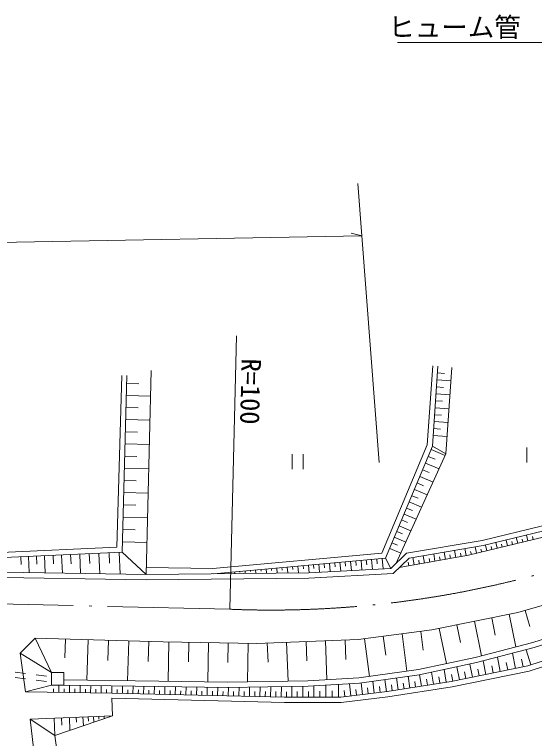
# Model space of a CAD drawing. Units: millimetres, scale not verified. Extents: x -145728 to 680000, y 20000 to 380000.
# Drawn here: x 409562 to 458684, y 259276 to 327712 of the extents above; entities that cross this region are included whole.
import ezdxf
from ezdxf.enums import TextEntityAlignment as Align

# ---------------------------------------------------------------- set-up
doc = ezdxf.new("R2010")
doc.units = ezdxf.units.MM
doc.header["$LTSCALE"] = 1000
doc.linetypes.add('LONG_DASHED_DOTTED', pattern=[15.25, 12, -1.5, 0.25, -1.5])
for name, color, linetype, lineweight in [('M-BGD', 7, 'Continuous', 13), ('M-BMK', 7, 'LONG_DASHED_DOTTED', 13), ('M-STR-HTXT', 7, 'Continuous', 13)]:
    doc.layers.add(name, color=color, linetype=linetype, lineweight=lineweight)
doc.styles.add('ＭＳ ゴシック', font='')
doc.styles.get('ＭＳ ゴシック').set_extended_font_data('MS Gothic')

msp = doc.modelspace()

# ---------------------------------------------------------------- linework, layer by layer
at = {"layer": 'M-BGD'}
for p, q in [((422472, 294076), (422009, 274790)), ((449522, 293827), (450180, 293782)), ((449477, 293169), (450793, 293079)), ((420168, 292840), (421306, 292809)), ((449432, 292512), (450089, 292467)), ((420136, 291701), (422414, 291639)), ((449387, 291855), (450702, 291765)), ((449343, 291198), (449999, 291153)), ((420105, 290559), (421247, 290527)), ((449298, 290541), (450611, 290452)), ((449253, 289885), (449909, 289841)), ((420074, 289416), (422359, 289354)), ((449208, 289229), (450520, 289140)), ((420042, 288270), (421189, 288238)), ((449163, 288574), (449819, 288529)), ((449119, 287918), (450430, 287829)), ((420011, 287123), (422304, 287061)), ((450316, 286186), (449050, 286921)), ((457972, 286770), (457972, 285370)), ((435784, 286145), (435784, 284745)), ((436834, 286145), (436834, 284745)), ((448912, 286590), (450246, 286032)), ((419979, 285973), (421130, 285942)), ((448641, 285943), (449289, 285672)), ((419948, 284823), (422248, 284760)), ((448371, 285296), (449665, 284754)), ((447845, 284039), (449101, 283514)), ((448108, 284667), (448736, 284405)), ((419916, 283669), (421070, 283637)), ((447590, 283430), (448200, 283175)), ((447335, 282820), (448554, 282310)), ((419884, 282515), (422193, 282451)), ((447088, 282229), (447679, 281981)), ((419853, 281357), (421011, 281325)), ((446840, 281637), (448023, 281142)), ((446600, 281063), (447174, 280823)), ((419821, 280198), (422137, 280135)), ((446127, 279932), (446684, 279699)), ((446360, 280489), (447508, 280009)), ((445894, 279375), (447008, 278909)), ((419789, 279036), (420951, 279005)), ((445668, 278834), (446208, 278608)), ((419757, 277875), (422081, 277811)), ((445441, 278294), (446523, 277841)), ((456125, 277493), (455992, 278038)), ((456611, 277611), (456544, 277884)), ((457097, 277729), (456964, 278275)), ((457582, 277847), (457516, 278120)), ((458068, 277965), (457936, 278511)), ((458554, 278083), (458488, 278356)), ((445002, 277244), (446052, 276805)), ((445222, 277769), (445747, 277549)), ((452235, 276562), (452117, 277225)), ((453210, 276785), (453064, 277385)), ((453695, 276903), (453629, 277175)), ((454181, 277021), (454049, 277566)), ((454667, 277139), (454601, 277411)), ((455153, 277257), (455021, 277802)), ((455639, 277375), (455573, 277648)), ((411642, 276511), (411676, 275751)), ((412402, 276545), (412474, 274934)), ((413207, 276581), (413244, 275775)), ((414013, 276617), (414090, 274909)), ((414867, 276656), (414905, 275802)), ((415721, 276694), (415803, 274883)), ((416627, 276735), (416667, 275830)), ((417532, 276776), (417618, 274856)), ((418492, 276819), (418535, 275859)), ((419452, 276862), (419543, 274827)), ((419730, 276875), (422009, 274790)), ((448297, 275862), (448173, 276558)), ((449281, 276037), (449159, 276725)), ((450266, 276212), (450145, 276891)), ((450758, 276299), (450699, 276635)), ((451250, 276387), (451131, 277058)), ((451743, 276474), (451684, 276806)), ((452724, 276667), (452651, 276967)), ((410165, 276444), (410197, 275727)), ((410882, 276476), (410950, 274956)), ((438813, 275798), (438847, 275420)), ((439311, 275843), (439382, 275050)), ((439809, 275888), (439844, 275491)), ((440307, 275933), (440382, 275103)), ((440805, 275978), (440842, 275563)), ((441303, 276022), (441381, 275155)), ((441801, 276067), (441840, 275634)), ((442299, 276112), (442380, 275208)), ((442797, 276157), (442837, 275705)), ((443295, 276202), (443380, 275260)), ((443793, 276247), (443835, 275776)), ((444290, 276292), (444379, 275313)), ((444617, 276322), (445104, 275351)), ((446820, 275600), (446757, 275952)), ((447312, 275687), (447187, 276391)), ((447804, 275775), (447743, 276123)), ((448789, 275950), (448728, 276293)), ((449774, 276124), (449713, 276464)), ((428310, 275352), (422024, 275446)), ((431343, 275123), (431365, 274884)), ((431841, 275168), (431852, 275049)), ((432339, 275213), (432368, 274894)), ((432837, 275258), (432851, 275099)), ((433335, 275303), (433371, 274904)), ((433833, 275348), (433851, 275149)), ((434331, 275393), (434374, 274914)), ((434829, 275438), (434851, 275199)), ((435327, 275483), (435377, 274924)), ((435825, 275528), (435850, 275249)), ((436323, 275573), (436381, 274934)), ((436821, 275618), (436850, 275299)), ((437319, 275663), (437384, 274945)), ((437817, 275708), (437849, 275349)), ((438315, 275753), (438383, 274998)), ((430347, 275033), (430362, 274874)), ((430845, 275078), (430852, 274999)), ((456279, 271021), (456908, 267932)), ((457810, 271390), (458243, 269874)), ((453013, 270356), (453679, 267090)), ((454646, 270688), (454979, 269056)), ((449693, 269679), (450370, 266359)), ((451353, 270017), (451691, 268357)), ((446178, 269168), (446639, 265645)), ((447940, 269398), (448170, 267636)), ((414382, 268691), (414331, 266918)), ((416508, 268631), (416399, 264782)), ((418432, 268576), (418378, 266652)), ((420357, 268522), (420249, 264725)), ((422255, 268468), (422201, 266570)), ((424153, 268420), (424086, 264672)), ((426027, 268387), (425994, 266513)), ((427902, 268353), (427835, 264632)), ((429762, 268320), (429729, 266459)), ((431623, 268287), (431558, 264641)), ((433446, 268309), (433513, 266487)), ((435268, 268377), (435404, 264700)), ((437107, 268445), (437175, 266606)), ((438945, 268513), (439081, 264833)), ((440785, 268581), (440853, 266741)), ((442621, 268703), (443086, 265145)), ((444399, 268935), (444632, 267157)), ((458349, 266237), (457882, 267669)), ((455452, 265612), (455177, 266964)), ((456882, 265902), (456592, 267332)), ((452822, 265077), (452570, 266315)), ((454100, 265337), (453840, 266615)), ((456167, 265757), (456022, 266472)), ((457620, 266052), (457470, 266790)), ((409611, 265538), (410604, 265419)), ((449145, 264404), (448964, 265550)), ((450353, 264596), (450162, 265804)), ((451584, 264825), (451335, 266053)), ((452203, 264951), (452077, 265570)), ((453461, 265207), (453331, 265846)), ((454776, 265474), (454639, 266150)), ((409611, 265034), (410604, 264916)), ((411597, 265301), (412590, 265183)), ((444690, 263702), (444555, 264847)), ((445812, 263877), (445635, 264999)), ((446915, 264051), (446740, 265154)), ((448000, 264223), (447828, 265309)), ((448573, 264314), (448482, 264886)), ((449749, 264500), (449654, 265104)), ((450971, 264701), (450846, 265314)), ((413045, 264315), (410602, 263680)), ((411597, 264798), (412590, 264680)), ((413757, 263640), (413765, 264315)), ((414757, 263628), (414765, 264306)), ((415757, 263616), (415765, 264292)), ((416757, 263603), (416765, 264277)), ((417757, 263591), (417765, 264262)), ((418757, 263578), (418765, 264247)), ((419756, 263555), (419772, 264232)), ((420756, 263532), (420772, 264218)), ((421756, 263508), (421772, 264203)), ((422755, 263485), (422772, 264188)), ((423755, 263461), (423772, 264176)), ((424755, 263438), (424772, 264165)), ((433752, 263227), (433775, 264175)), ((434752, 263203), (434775, 264190)), ((435762, 263196), (435762, 264205)), ((436787, 263196), (436787, 264221)), ((437852, 263196), (437852, 264261)), ((438983, 263196), (438983, 264326)), ((440183, 263196), (440183, 264395)), ((441331, 263307), (441196, 264454)), ((442425, 263435), (442297, 264530)), ((443545, 263567), (443413, 264686)), ((444117, 263634), (444050, 264207)), ((445251, 263788), (445162, 264349)), ((446363, 263964), (446276, 264515)), ((447457, 264137), (447372, 264680)), ((413257, 263647), (413261, 263984)), ((414257, 263634), (414261, 263973)), ((415257, 263622), (415261, 263960)), ((416257, 263609), (416261, 263946)), ((417257, 263597), (417261, 263933)), ((418257, 263585), (418261, 263919)), ((419256, 263567), (419264, 263905)), ((420256, 263543), (420264, 263886)), ((421256, 263520), (421264, 263867)), ((422256, 263496), (422264, 263848)), ((423255, 263473), (423264, 263830)), ((424255, 263450), (424264, 263813)), ((425255, 263426), (425263, 263796)), ((425755, 263414), (425772, 264154)), ((426254, 263403), (426263, 263779)), ((426754, 263391), (426772, 264143)), ((427254, 263379), (427263, 263762)), ((427754, 263367), (427772, 264132)), ((428254, 263356), (428263, 263744)), ((428754, 263344), (428772, 264121)), ((429254, 263332), (429263, 263729)), ((429754, 263321), (429772, 264113)), ((430253, 263309), (430263, 263724)), ((430753, 263297), (430773, 264128)), ((431253, 263285), (431263, 263720)), ((431753, 263274), (431773, 264144)), ((432253, 263262), (432264, 263716)), ((432753, 263250), (432774, 264159)), ((433253, 263238), (433264, 263712)), ((434252, 263215), (434264, 263708)), ((435257, 263196), (435257, 263700)), ((436274, 263196), (436274, 263708)), ((437319, 263196), (437319, 263728)), ((438417, 263196), (438417, 263761)), ((439583, 263196), (439583, 263795)), ((440758, 263239), (440690, 263813)), ((441878, 263371), (441814, 263918)), ((442985, 263501), (442919, 264061)), ((413299, 261205), (413366, 259574)), ((414013, 261234), (414041, 260532)), ((414753, 261264), (414802, 260063)), ((415390, 261290), (415410, 260808)), ((416032, 261316), (416066, 260493)), ((416532, 261337), (416548, 260925)), ((417031, 261357), (417053, 260829)), ((417531, 261377), (417542, 261113)), ((418030, 261397), (418040, 261166)), ((418530, 261418), (418535, 261302)), ((413366, 259574), (414432, 251717))]:
    msp.add_line(p, q, dxfattribs=at)
for points in [[(428310, 275352), (444272, 276793), (448557, 287037), (449068, 294517)], [(428355, 274854), (444617, 276322), (449050, 286921), (449567, 294483)], [(450880, 294347), (450316, 286186), (445616, 275847)], [(389396, 290658), (375657, 276564), (375775, 275261), (385487, 275577), (393304, 275616), (397331, 276366), (419243, 277353), (419688, 293590)], [(392376, 274935), (397389, 275869), (419730, 276875), (420188, 293576)], [(406574, 274522), (422007, 274290), (437370, 274444), (445317, 274861), (446836, 276332), (453846, 277517), (459569, 278908), (464100, 280418), (469845, 282637), (474999, 284863), (476301, 286166), (487589, 291714)], [(406579, 275022), (422009, 274790), (437355, 274944), (445104, 275351), (446599, 276799), (453745, 278007), (459430, 279389), (463931, 280889), (469656, 283100), (474713, 285284), (476006, 286578), (487369, 292163)], [(445914, 275439), (452443, 276599), (459628, 278344), (465736, 280448), (472482, 283186), (475879, 284659), (482832, 288306), (487603, 291054)], [(418772, 263578), (410602, 263680), (410089, 267351), (411510, 268772), (423605, 268430), (432449, 268272), (442042, 268627), (448991, 269535), (457124, 271194), (462927, 272852), (468849, 274865), (474495, 277116), (479351, 279327), (485674, 282650), (490025, 284932)], [(414213, 264815), (423209, 264682), (429672, 264612), (437271, 264728), (442099, 265007), (447715, 265796), (453083, 266934), (458525, 268353), (467472, 271197)], [(414213, 264315), (423202, 264182), (429673, 264112), (437289, 264228), (442148, 264509), (447801, 265303), (453198, 266448), (458664, 267873), (467666, 270734)], [(418772, 263578), (435083, 263196), (440386, 263196), (444755, 263709), (450805, 264667), (458047, 266139), (467438, 269199), (469167, 266723), (461949, 261233)], [(411510, 268772), (413045, 265529), (410089, 267351)], [(418760, 263078), (435078, 262696), (440416, 262696), (444823, 263214), (450894, 264175), (458175, 265655), (467241, 268609), (468482, 266830), (461646, 261631)], [(412102, 251796), (411036, 261113), (418814, 261429), (418760, 263078)], [(418814, 261429), (413366, 259574), (411036, 261113)]]:
    msp.add_lwpolyline(points, dxfattribs=at)
msp.add_lwpolyline([(413045, 264315), (414213, 264315), (414213, 265529), (413045, 265529)], close=True, dxfattribs=at)
at = {"layer": 'M-BMK'}
msp.add_line((403108, 272125), (429915, 271494), dxfattribs=at)
msp.add_arc((433788, 367365), 95950, 267.68675, 291.14298, dxfattribs=at)
at = {"layer": 'M-STR-HTXT'}
for p, q in [((442005, 311728), (444000, 285360)), ((186428, 301941), (442378, 306796)), ((442378, 306796), (441374, 307027)), ((429915, 271494), (430524, 297325))]:
    msp.add_line(p, q, dxfattribs=at)
msp.add_lwpolyline([(445749, 325049), (475344, 325049), (497022, 293337)], dxfattribs=at)

# ---------------------------------------------------------------- texts
at = {"layer": 'M-STR-HTXT', "style": 'ＭＳ ゴシック'}
msp.add_text('ヒューム管', height=1833, dxfattribs=at).set_placement((451132, 325049), align=Align.BOTTOM_CENTER)
msp.add_text('R=100', height=1833, rotation=268.65, dxfattribs=at).set_placement((430401, 292110), align=Align.BOTTOM_CENTER)

doc.saveas('drawing.dxf')
